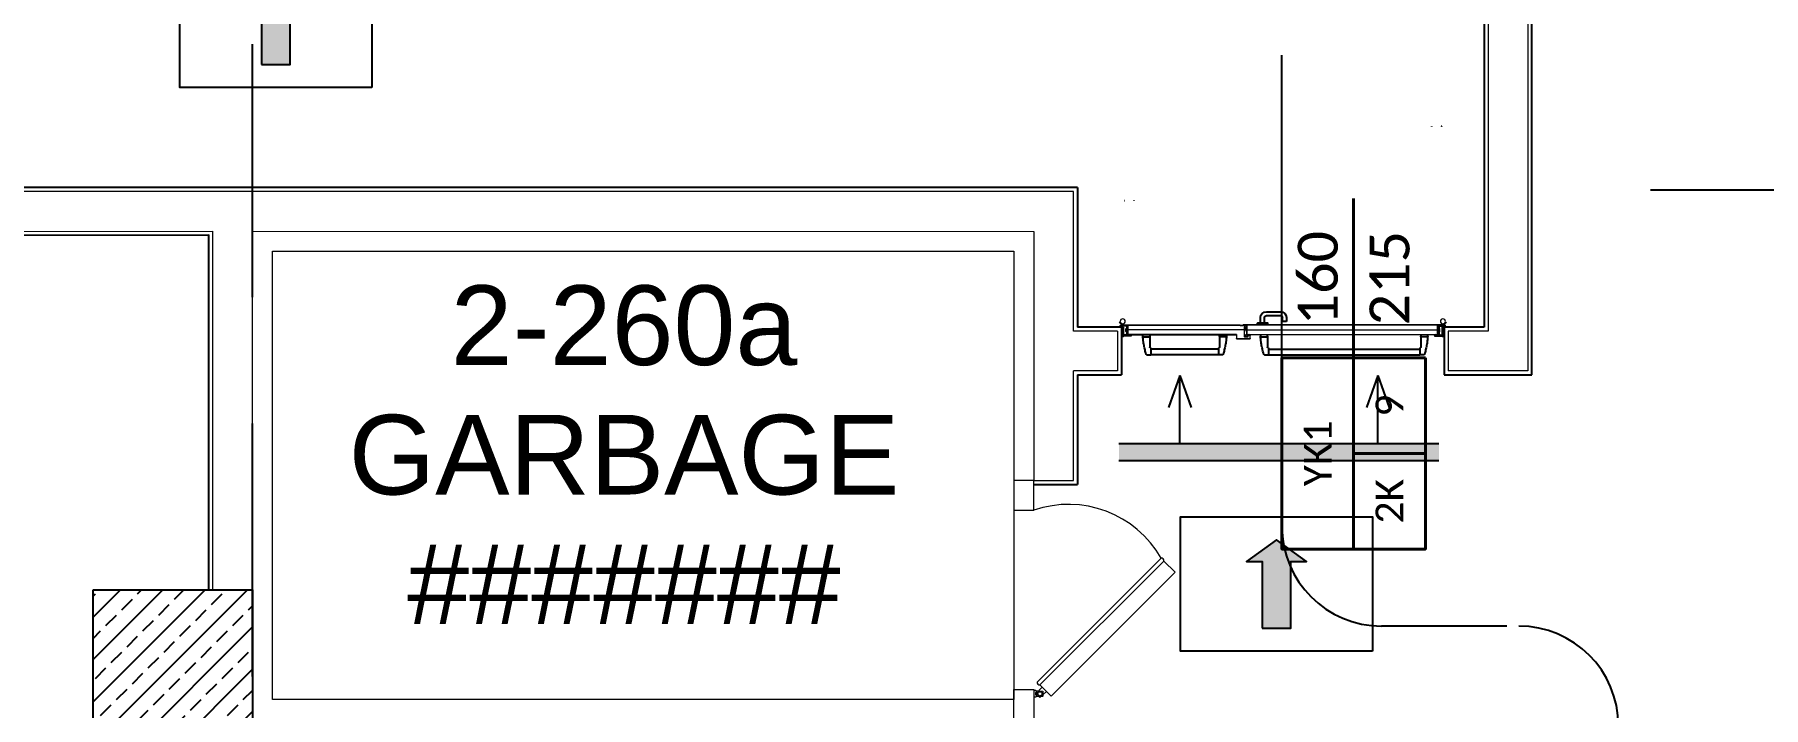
# Model space of a CAD drawing. Header units: centimetres. Extents: x -678439 to 55805, y -426864 to 17948.
# Drawn here: x 47640 to 48508, y 15565 to 15903 of the extents above; entities that cross this region are included whole.
import ezdxf
from ezdxf.enums import TextEntityAlignment as Align

# ---------------------------------------------------------------- set-up
doc = ezdxf.new("R2010")
doc.units = ezdxf.units.CM
doc.header["$LTSCALE"] = 0.01
doc.header["$MEASUREMENT"] = 0
doc.linetypes.add('DOT', pattern=[6.35, 0, -6.35])
doc.linetypes.add('HIDDEN', pattern=[9.525, 6.35, -3.175])
doc.layers.get('0').update_dxf_attribs({"lineweight": 0})
for name, color, linetype in [('6', 242, 'Continuous'), ('AG-DOOR', 2, 'Continuous'), ('AG-DOOR-OPENING', 9, 'HIDDEN'), ('AG-HATCH', 9, 'Continuous'), ('AG-PLASTER', 73, 'Continuous'), ('AR-REV06', 252, 'Continuous'), ('V-0_Hatch_Concrete', 252, 'Continuous'), ('V-0_Text_Tr', 7, 'Continuous'), ('V-2_Column', 160, 'Continuous')]:
    doc.layers.add(name, color=color, linetype=linetype)
for name, color, linetype, lineweight in [('AG-DOOR-NOTATION-FIRE', 1, 'Continuous', 40), ('AG-Door_Aluminum', 60, 'Continuous', 13), ('AG-Insulation_Heat_Rockwool', 95, 'BATTING', 13), ('AG-Wall', 4, 'Continuous', 20), ('AG-Wall-Cold Room Panel', 1, 'Continuous', 18), ('AI-040', 2, 'Continuous', 20), ('AI-040 @ 250', 2, 'Continuous', 20), ('sıva', 160, 'Continuous', 9)]:
    doc.layers.add(name, color=color, linetype=linetype, lineweight=lineweight)
doc.styles.add('Arial', font='arial.ttf')
doc.styles.add('CALIBRI LIGHT', font='calibril.ttf')
doc.linetypes.add('BATTING', pattern='A,0.0001,-0.1,[134,ltypeshp.shx,S=0.1,R=0,X=-0.1,Y=0],-0.2,[134,ltypeshp.shx,S=0.1,R=180,X=0.1,Y=0],-0.1', length=0.4001)

# ---------------------------------------------------------------- blocks, each defined once
blk = doc.blocks.new('150714_ARSA$0$KOLON 80X120')
at = {"layer": 'V-0_Hatch_Concrete'}
h = blk.add_hatch(dxfattribs=at)
h.set_pattern_fill('ANSI33', color=256, scale=60)
h.set_pattern_definition([(45, (-19036.79, -4512.143), (-10.606602, 10.606602), []), (45, (-19026.183, -4512.143), (-10.606602, 10.606602), [7.5, -3.75])])
h.paths.add_polyline_path([(0, 100), (80, 100), (80, 0), (0, 0)])
at = {"layer": 'V-2_Column'}
blk.add_lwpolyline([(0, 100), (80, 100), (80, 0), (0, 0), (0, 100)], dxfattribs=at)
blk = doc.blocks.new('conta')
at = {"layer": 'sıva', "ltscale": 10}
for p, q in [((-2649.88, 5344.46), (-2649.78, 5344.3)), ((-2649.87, 5345.53), (-2649.81, 5345.61)), ((-2649.78, 5344.3), (-2649.74, 5344.3)), ((-2649.72, 5345.4), (-2649.28, 5345.4)), ((-2649.25, 5345.41), (-2649.09, 5345.51)), ((-2648.83, 5344.87), (-2648.56, 5345.24)), ((-2648.77, 5345.12), (-2648.63, 5345.3)), ((-2648.56, 5345.31), (-2648.56, 5345.31)), ((-2648.97, 5344.05), (-2648.78, 5343.8)), ((-2648.87, 5344.09), (-2648.7, 5343.86)), ((-2648.71, 5343.79), (-2648.71, 5343.79))]:
    blk.add_line(p, q, dxfattribs=at)
for centre, radius, start, end in [((-2653.03, 5345), 3.19, 350.46739, 8.93723), ((-2649.87, 5344.47), 0.02, 170.46739, 213.74513), ((-2649.83, 5345.5), 0.05, 140.63452, 188.93723), ((-2649.74, 5345.58), 0.0696, 22.24275, 159.25804), ((-2650.94, 5345.01), 1.24, 340.33821, 16.77718), ((-2649.74, 5344.58), 0.03, 160.33821, 273.26661), ((-2649.72, 5345.37), 0.03, 90, 196.77718), ((-2649.56, 5341.55), 3.01, 80.43616, 93.26661), ((-2649.28, 5345.45), 0.05, 270, 303.00619), ((-2649.22, 5344.14), 0.231, 353.95711, 81.90038), ((-2649.08, 5345.49), 0.03, 4.79721, 123.00619), ((-2649.06, 5344.54), 0.03, 260.43616, 338.70659), ((-2650.22, 5344.99), 1.27, 338.70659, 23.04177), ((-2649.01, 5345.57), 0.05, 18.79511, 42.1429), ((-2651.17, 5344.83), 2.33, 7.58966, 18.79511), ((-2658.2, 5345.19), 9.36, 353.68569, 357.8537), ((-2648.79, 5344.15), 0.1, 173.68569, 217.26527), ((-2648.81, 5345.15), 0.05, 187.58966, 322.73473), ((-2648.79, 5344.84), 0.05, 142.73473, 180.2669), ((-2648.59, 5345.27), 0.05, 52.73473, 142.73473), ((-2648.59, 5345.27), 0.05, 322.73473, 52.73473), ((-2648.89, 5344.11), 0.1, 173.95711, 217.26527), ((-2648.74, 5343.83), 0.05, 217.26527, 307.26527), ((-2648.74, 5343.83), 0.05, 307.26527, 37.26527)]:
    blk.add_arc(centre, radius, start, end, dxfattribs=at)
for points, knots in [([(-2649.74, 5344.31), (-2649.74, 5344.34), (-2649.7, 5344.52), (-2649.59, 5344.33), (-2649.34, 5344.36), (-2649.23, 5344.37), (-2649.18, 5344.37)], [0, 0, 0, 0, 0.1008757, 0.3841126, 0.5436166, 0.6906785, 0.6906785, 0.6906785, 0.6906785]), ([(-2648.98, 5345.6), (-2649, 5345.63), (-2649.09, 5345.71), (-2649.23, 5345.44), (-2649.32, 5345.74), (-2649.39, 5345.46), (-2649.51, 5345.75), (-2649.59, 5345.5), (-2649.65, 5345.57), (-2649.68, 5345.61)], [0.0086373, 0.0086373, 0.0086373, 0.0086373, 0.1097304, 0.3133405, 0.4430081, 0.5658764, 0.7165186, 0.8527974, 0.9648495, 0.9648495, 0.9648495, 0.9648495])]:
    blk.add_open_spline(points, degree=3, knots=knots, dxfattribs=at)
blk = doc.blocks.new('YANGIN KAC KAPI')
at = {"layer": 'AG-HATCH', "lineweight": 5, "ltscale": 2}
h = blk.add_hatch(color=256, dxfattribs=at)
h.dxf.hatch_style = 1
h.paths.add_polyline_path([(-1.5935, -0.0225), (-1.5955, -0.0225), (-1.5955, -0.0085), (-1.5935, -0.0085)])
h = blk.add_hatch(color=256, dxfattribs=at)
h.dxf.hatch_style = 1
h.paths.add_polyline_path([(-0.0265, -0.0225), (-0.0245, -0.0225), (-0.0245, -0.0085), (-0.0265, -0.0085)])
at = {"layer": 'AG-DOOR', "color": 4, "lineweight": -2, "ltscale": 10}
for p, q in [((-0.828, 0.0472), (-0.828, 0.0272)), ((-0.828, 0.0272), (-0.808, 0.0272)), ((-0.808, 0.0272), (-0.808, 0.0472)), ((-0.728, 0.0772), (-0.798, 0.0772)), ((-0.728, 0.0572), (-0.798, 0.0572)), ((-0.733, 0.0187), (-0.733, 0.0112)), ((-0.6855, 0.0212), (-0.7305, 0.0212)), ((-0.718, 0.0212), (-0.718, 0.0472)), ((-0.698, 0.0212), (-0.698, 0.0472)), ((-0.683, 0.0112), (-0.683, 0.0187))]:
    blk.add_line(p, q, dxfattribs=at)
at = {"layer": 'AG-DOOR', "color": 9, "linetype": 'HIDDEN', "ltscale": 100}
for p, q in [((-1.5372, -0.0463), (-1.5372, -0.0388)), ((-1.5372, -0.0463), (-1.5372, -0.0388)), ((-1.5372, -0.0463), (-1.5372, -0.0388)), ((-1.5347, -0.0488), (-1.5047, -0.0488)), ((-1.5022, -0.0388), (-1.5022, -0.0463)), ((-1.5022, -0.0463), (-1.5022, -0.1013)), ((-0.733, -0.0463), (-0.733, -0.0388)), ((-0.733, -0.0463), (-0.733, -0.0388)), ((-0.733, -0.0463), (-0.733, -0.0388)), ((-0.733, -0.0463), (-0.733, -0.1013)), ((-0.7005, -0.0488), (-0.7305, -0.0488)), ((-0.698, -0.0388), (-0.698, -0.0463)), ((-0.527, -0.0388), (-0.527, -0.0463)), ((-0.5245, -0.0488), (-0.4945, -0.0488)), ((-0.492, -0.0463), (-0.492, -0.0388)), ((-0.492, -0.0463), (-0.492, -0.0388)), ((-0.492, -0.0463), (-0.492, -0.0388)), ((-0.492, -0.0463), (-0.492, -0.1013)), ((-0.1428, -0.0388), (-0.1428, -0.0463)), ((-0.1428, -0.0463), (-0.1428, -0.1013)), ((-0.1103, -0.0488), (-0.1403, -0.0488)), ((-0.1078, -0.0463), (-0.1078, -0.0388)), ((-0.1078, -0.0463), (-0.1078, -0.0388)), ((-0.1078, -0.0463), (-0.1078, -0.0388)), ((-1.5179, -0.1388), (-1.4972, -0.1388)), ((-1.4972, -0.1038), (-1.4997, -0.1038)), ((-1.4972, -0.1038), (-1.4972, -0.1388)), ((-0.738, -0.1113), (-1.4972, -0.1113)), ((-0.738, -0.1388), (-1.4972, -0.1388)), ((-0.738, -0.1038), (-0.738, -0.1388)), ((-0.738, -0.1038), (-0.7355, -0.1038)), ((-0.7173, -0.1388), (-0.738, -0.1388)), ((-0.5077, -0.1388), (-0.487, -0.1388)), ((-0.487, -0.1038), (-0.4895, -0.1038)), ((-0.487, -0.1038), (-0.487, -0.1388)), ((-0.487, -0.1113), (-0.1478, -0.1113)), ((-0.487, -0.1388), (-0.1478, -0.1388)), ((-0.1478, -0.1038), (-0.1478, -0.1388)), ((-0.1478, -0.1038), (-0.1453, -0.1038)), ((-0.1271, -0.1388), (-0.1478, -0.1388))]:
    blk.add_line(p, q, dxfattribs=at)
at = {"layer": 'AG-DOOR', "color": 9, "ltscale": 10}
for p, q in [((-0.627, -0.001), (-0.63, -0.001)), ((-0.63, -0.0203), (-0.627, -0.0203)), ((-0.627, -0.016), (-0.627, -0.001)), ((-0.627, -0.0035), (-0.617, -0.0035)), ((-0.627, -0.0055), (-0.617, -0.0055)), ((-0.617, -0.0095), (-0.627, -0.016)), ((-0.627, -0.0203), (-0.627, -0.016))]:
    blk.add_line(p, q, dxfattribs=at)
at = {"layer": 'AG-DOOR', "color": 4, "lineweight": -2, "ltscale": 10}
for centre, radius, start, end in [((-0.798, 0.0472), 0.03, 90, 180), ((-0.798, 0.0472), 0.01, 90, 180), ((-0.7305, 0.0187), 0.0025, 90, 180), ((-0.728, 0.0472), 0.03, 0, 90), ((-0.728, 0.0472), 0.01, 0, 90), ((-0.6855, 0.0187), 0.0025, 0, 90)]:
    blk.add_arc(centre, radius, start, end, dxfattribs=at)
at = {"layer": 'AG-DOOR', "color": 9, "linetype": 'HIDDEN', "ltscale": 100}
for centre, radius, start, end in [((-1.1616, -0.0232), 0.3763, 183.52771, 197.61984), ((-1.5347, -0.0463), 0.0025, 180, 270), ((-1.5047, -0.0463), 0.0025, 270, 0), ((-0.7305, -0.0463), 0.0025, 180, 270), ((-0.7305, -0.0463), 0.0025, 180, 270), ((-0.7305, -0.0463), 0.0025, 180, 270), ((-1.0736, -0.0232), 0.3763, 342.38016, 356.47229), ((-0.7005, -0.0463), 0.0025, 270, 0), ((-0.1514, -0.0232), 0.3763, 183.52771, 197.61984), ((-0.5245, -0.0463), 0.0025, 180, 270), ((-0.4945, -0.0463), 0.0025, 270, 0), ((-0.4945, -0.0463), 0.0025, 270, 0), ((-0.4945, -0.0463), 0.0025, 270, 0), ((-0.1403, -0.0463), 0.0025, 180, 270), ((-0.4834, -0.0232), 0.3763, 342.38016, 356.47229), ((-0.1103, -0.0463), 0.0025, 270, 0), ((-1.5179, -0.1363), 0.0025, 197.61984, 270), ((-1.4997, -0.1013), 0.0025, 180, 270), ((-0.7355, -0.1013), 0.0025, 270, 0), ((-0.7173, -0.1363), 0.0025, 270, 342.38016), ((-0.5077, -0.1363), 0.0025, 197.61984, 270), ((-0.4895, -0.1013), 0.0025, 180, 270), ((-0.1453, -0.1013), 0.0025, 270, 0), ((-0.1271, -0.1363), 0.0025, 270, 342.38016)]:
    blk.add_arc(centre, radius, start, end, dxfattribs=at)
at = {"layer": 'AG-DOOR-OPENING', "color": 9, "linetype": 'DOT', "ltscale": 80}
for points in [[(-1.607, 0.0112), (-1.607, 1.0072, -0.414214), (-1.606, 1.0082), (-1.558, 1.0082, -0.414214), (-1.557, 1.0072), (-1.557, 0.0112)], [(-0.013, 0.0112), (-0.013, 0.6352, 0.414214), (-0.014, 0.6362), (-0.062, 0.6362, 0.414214), (-0.063, 0.6352), (-0.063, 0.0112)]]:
    blk.add_lwpolyline(points, format="xyb", dxfattribs=at)
for centre, radius, start, end in [((-1.6077, 0.0095), 0.9977, 0.0403, 89.95951), ((-0.015, 0.0395), 0.5957, 89.80913, 182.81068)]:
    blk.add_arc(centre, radius, start, end, dxfattribs=at)
at = {"layer": 'AG-Door_Aluminum', "color": 9, "ltscale": 10}
for p, q in [((-1.6255, 0.0251), (-1.629, 0.024)), ((-1.6213, 0.0143), (-1.6205, 0.0108)), ((-1.6205, 0.0108), (-1.6176, 0.0114)), ((-1.6176, 0.0114), (-1.6186, 0.0162)), ((-1.6176, 0.01), (-1.6176, 0.0167)), ((-1.6146, 0.01), (-1.6146, 0.0161)), ((-1.6047, 0.0195), (-1.6095, 0.0149)), ((-1.592, 0.008), (-1.6068, 0.008)), ((-1.592, 0.005), (-1.5931, 0.005)), ((-1.59, -0.0085), (-1.59, 0.003)), ((-0.03, -0.0085), (-0.03, 0.003)), ((-0.028, 0.008), (-0.0132, 0.008)), ((-0.028, 0.005), (-0.0269, 0.005)), ((-0.0153, 0.0195), (-0.0105, 0.0149)), ((-0.0054, 0.01), (-0.0054, 0.0161)), ((-0.0024, 0.01), (-0.0024, 0.0167)), ((-0.0024, 0.0114), (-0.0014, 0.0162)), ((0.0005, 0.0108), (-0.0024, 0.0114)), ((0.0013, 0.0143), (0.0005, 0.0108)), ((0.0055, 0.0251), (0.009, 0.024)), ((-1.59, -0.0174), (-1.59, -0.0085)), ((-1.587, -0.0174), (-1.59, -0.0174)), ((-0.033, -0.0174), (-0.03, -0.0174)), ((-0.03, -0.0174), (-0.03, -0.0085))]:
    blk.add_line(p, q, dxfattribs=at)
at = {"layer": 'AG-Door_Aluminum', "ltscale": 0.3}
for p, q in [((-1.607, 0.0092), (-1.607, 0.0102)), ((-1.606, 0.0112), (-0.6109, 0.0112)), ((-1.606, 0.0102), (-0.611, 0.0102)), ((-1.606, 0.0102), (-1.606, 0.0092)), ((-1.606, 0.0092), (-1.587, 0.0092)), ((-1.606, 0.0082), (-1.589, 0.0082)), ((-1.605, 0.0092), (-1.605, 0.0102)), ((-1.589, 0.0092), (-1.589, 0.0082)), ((-1.587, -0.0085), (-1.587, 0.0092)), ((-1.586, -0.0085), (-1.586, 0.0092)), ((-0.631, -0.0085), (-0.631, 0.0092)), ((-0.63, -0.0085), (-0.63, 0.0092)), ((-0.611, 0.0092), (-0.63, 0.0092)), ((-0.628, 0.0092), (-0.628, 0.0082)), ((-0.611, 0.0082), (-0.628, 0.0082)), ((-0.6186, 0.006), (-0.6186, -0.0005)), ((-0.6176, 0.007), (-0.5982, 0.007)), ((-0.6171, 0.006), (-0.5977, 0.006)), ((-0.612, 0.0092), (-0.612, 0.0102)), ((-0.611, 0.0102), (-0.611, 0.0092)), ((-0.61, 0.0092), (-0.61, 0.0102)), ((-0.5982, 0.007), (-0.5945, 0.0112)), ((-0.5977, 0.006), (-0.5941, 0.0102)), ((-0.014, 0.0112), (-0.5945, 0.0112)), ((-0.014, 0.0102), (-0.5941, 0.0102)), ((-0.034, -0.0085), (-0.034, 0.0092)), ((-0.033, -0.0085), (-0.033, 0.0092)), ((-0.014, 0.0092), (-0.033, 0.0092)), ((-0.031, 0.0092), (-0.031, 0.0082)), ((-0.014, 0.0082), (-0.031, 0.0082)), ((-0.015, 0.0092), (-0.015, 0.0102)), ((-0.014, 0.0102), (-0.014, 0.0092)), ((-0.013, 0.0092), (-0.013, 0.0102)), ((-1.587, -0.0378), (-1.587, -0.0085)), ((-1.586, -0.0378), (-1.586, -0.0085)), ((-0.631, -0.0378), (-1.586, -0.0378)), ((-1.586, -0.0388), (-0.631, -0.0388)), ((-0.6468, -0.0576), (-0.6468, -0.0421)), ((-0.6458, -0.0411), (-0.6335, -0.0411)), ((-0.6458, -0.0571), (-0.6458, -0.0426)), ((-0.5783, -0.0586), (-0.6458, -0.0586)), ((-0.6453, -0.0421), (-0.6341, -0.0421)), ((-0.5788, -0.0576), (-0.6453, -0.0576)), ((-0.6336, -0.0427), (-0.6348, -0.0489)), ((-0.6338, -0.0501), (-0.6186, -0.0501)), ((-0.631, -0.0378), (-0.631, -0.0085)), ((-0.63, -0.0378), (-0.63, -0.0085)), ((-0.6176, -0.0491), (-0.6176, -0.0416)), ((-0.5783, -0.0388), (-0.5783, -0.0571)), ((-0.5773, -0.0378), (-0.034, -0.0378)), ((-0.5773, -0.0393), (-0.5773, -0.0576)), ((-0.034, -0.0388), (-0.5768, -0.0388)), ((-0.034, -0.0378), (-0.034, -0.0085)), ((-0.033, -0.0378), (-0.033, -0.0085))]:
    blk.add_line(p, q, dxfattribs=at)
at = {"layer": 'AG-Door_Aluminum', "color": 4, "ltscale": 0.3}
for p, q in [((-1.5948, 0.0044), (-1.5948, -0.0057)), ((-0.0252, 0.0044), (-0.0252, -0.0057)), ((-1.5953, -0.0384), (-1.6067, -0.0384)), ((-1.5973, -0.0085), (-1.5973, -0.0082)), ((-1.5973, -0.0228), (-1.5973, -0.0085)), ((-1.5948, -0.0253), (-1.5948, -0.0379)), ((-0.0252, -0.0253), (-0.0252, -0.0379)), ((-0.0247, -0.0384), (-0.0133, -0.0384)), ((-0.0227, -0.0085), (-0.0227, -0.0082)), ((-0.0227, -0.0228), (-0.0227, -0.0085))]:
    blk.add_line(p, q, dxfattribs=at)
for points in [[(-1.6242, 0.0074), (-1.6242, 0), (-1.626, 0), (-1.626, 0.0074, -0.414214), (-1.6234, 0.01), (-1.6124, 0.01, -0.414214), (-1.61, 0.0076, 0.414214), (-1.6094, 0.007), (-1.5956, 0.007)], [(-1.5956, 0.0052), (-1.6094, 0.0052, -0.414214), (-1.6118, 0.0076, 0.414214), (-1.6124, 0.0082), (-1.6234, 0.0082, 0.414214), (-1.6242, 0.0074)], [(-1.593, 0.0044), (-1.593, -0.006, -0.414214), (-1.595, -0.008, 0.414214), (-1.5955, -0.0085), (-1.5955, -0.0225, 0.414214), (-1.595, -0.023, -0.414214), (-1.593, -0.025), (-1.593, -0.0379, -0.414214), (-1.5953, -0.0402), (-1.6067, -0.0402, 1), (-1.6067, -0.0432), (-1.5718, -0.0432)], [(-0.027, 0.0044), (-0.027, -0.006, 0.414214), (-0.025, -0.008, -0.414214), (-0.0245, -0.0085), (-0.0245, -0.0225, -0.414214), (-0.025, -0.023, 0.414214), (-0.027, -0.025), (-0.027, -0.0379, 0.414214), (-0.0247, -0.0402), (-0.0133, -0.0402, -1), (-0.0133, -0.0432), (-0.0482, -0.0432)], [(0.0042, 0.0074), (0.0042, 0), (0.006, 0), (0.006, 0.0074, 0.414214), (0.0034, 0.01), (-0.0076, 0.01, 0.414214), (-0.01, 0.0076, -0.414214), (-0.0106, 0.007), (-0.0244, 0.007)], [(-0.0244, 0.0052), (-0.0106, 0.0052, 0.414214), (-0.0082, 0.0076, -0.414214), (-0.0076, 0.0082), (0.0034, 0.0082, -0.414214), (0.0042, 0.0074)], [(-1.581, -0.0432), (-1.581, -0.0414), (-1.5718, -0.0414, -1), (-1.5718, -0.045), (-1.6067, -0.045)], [(-0.039, -0.0432), (-0.039, -0.0414), (-0.0482, -0.0414, 1), (-0.0482, -0.045), (-0.0133, -0.045)]]:
    blk.add_lwpolyline(points, format="xyb", dxfattribs=at)
at = {"layer": 'AG-Door_Aluminum', "ltscale": 0.3}
for points in [[(-0.6176, 0.0055), (-0.6176, 0, 0.414214), (-0.6171, -0.0005), (-0.6168, -0.0005, -0.414214), (-0.6158, -0.0015), (-0.6158, -0.0401, -0.414214), (-0.6168, -0.0411), (-0.6171, -0.0411)], [(-0.6176, -0.0015), (-0.6173, -0.0015, -0.414214), (-0.6168, -0.002), (-0.6168, -0.0396, -0.414214), (-0.6173, -0.0401), (-0.6176, -0.0401, 0.414214), (-0.6186, -0.0411), (-0.6186, -0.0486, -0.414214), (-0.6191, -0.0491), (-0.6332, -0.0491, -0.469603), (-0.6337, -0.0485), (-0.6325, -0.0422)]]:
    blk.add_lwpolyline(points, format="xyb", dxfattribs=at)
at = {"layer": 'AG-Door_Aluminum', "color": 9, "ltscale": 10}
for centre in [(-1.6134, 0.0286), (-0.0066, 0.0286)]:
    blk.add_circle(centre, 0.0126, dxfattribs=at)
for centre, radius, start, end in [((-1.6134, 0.0286), 0.0163, 196.34581, 241.20119), ((-1.6215, 0.0156), 0.00297, 12.12919, 36.6827), ((-1.6068, 0.012), 0.007, 144.8285, 196.60081), ((-1.6068, 0.012), 0.004, 133.50103, 269.7288), ((-1.592, 0.003), 0.005, 0, 89.99772), ((-1.592, 0.003), 0.002, 0, 90), ((-0.028, 0.003), 0.005, 90.00228, 180), ((-0.028, 0.003), 0.002, 90, 180), ((-0.0132, 0.012), 0.004, 270.2712, 46.49897), ((-0.0132, 0.012), 0.007, 343.39919, 35.1715), ((0.0015, 0.0156), 0.00297, 143.3173, 167.87081), ((-0.0066, 0.0286), 0.0163, 298.79881, 343.65419)]:
    blk.add_arc(centre, radius, start, end, dxfattribs=at)
at = {"layer": 'AG-Door_Aluminum', "ltscale": 0.3}
for centre, radius, start, end in [((-1.606, 0.0102), 0.001, 90, 180), ((-1.606, 0.0092), 0.001, 180, 270), ((-1.587, 0.0092), 0.001, 0, 90), ((-0.63, 0.0092), 0.001, 90, 180), ((-0.6176, 0.006), 0.001, 90, 180), ((-0.6171, 0.0055), 0.0005, 90, 180), ((-0.611, 0.0102), 0.001, 0, 90), ((-0.611, 0.0092), 0.001, 270, 0), ((-0.033, 0.0092), 0.001, 90, 180), ((-0.014, 0.0102), 0.001, 0, 90), ((-0.014, 0.0092), 0.001, 270, 0), ((-1.586, -0.0378), 0.001, 180, 270), ((-0.6458, -0.0421), 0.001, 90, 180), ((-0.6458, -0.0576), 0.001, 180, 270), ((-0.6453, -0.0426), 0.0005, 90, 180), ((-0.6453, -0.0571), 0.0005, 180, 270), ((-0.6338, -0.0491), 0.001, 168.93196, 270), ((-0.6341, -0.0426), 0.0005, 348.93196, 90), ((-0.6335, -0.0421), 0.001, 349.38034, 90), ((-0.631, -0.0378), 0.001, 270, 0), ((-0.6176, -0.0005), 0.001, 180, 270), ((-0.6186, -0.0491), 0.001, 270, 0), ((-0.6171, -0.0416), 0.0005, 90, 180), ((-0.5788, -0.0571), 0.0005, 270, 0), ((-0.5773, -0.0388), 0.001, 90.00032, 180), ((-0.5783, -0.0576), 0.001, 270, 0), ((-0.5768, -0.0393), 0.0005, 90, 180), ((-0.034, -0.0378), 0.001, 270, 0)]:
    blk.add_arc(centre, radius, start, end, dxfattribs=at)
at = {"layer": 'AG-Door_Aluminum', "color": 4, "ltscale": 0.3}
for centre, radius, start, end in [((-1.5956, 0.0044), 0.0026, 0, 90), ((-1.5956, 0.0044), 0.0008, 0, 90), ((-0.0244, 0.0044), 0.0026, 90, 180), ((-0.0244, 0.0044), 0.0008, 90, 180), ((-1.6067, -0.0417), 0.0033, 90, 270), ((-1.5953, -0.0082), 0.002, 90, 180), ((-1.5953, -0.0228), 0.002, 180, 270), ((-1.5953, -0.0057), 0.0005, 270, 0), ((-1.5953, -0.0253), 0.0005, 0, 90), ((-1.5953, -0.0379), 0.0005, 270, 0), ((-0.0247, -0.0057), 0.0005, 180, 270), ((-0.0247, -0.0253), 0.0005, 90, 180), ((-0.0247, -0.0379), 0.0005, 180, 270), ((-0.0247, -0.0082), 0.002, 0, 90), ((-0.0247, -0.0228), 0.002, 270, 0), ((-0.0133, -0.0417), 0.0033, 270, 90)]:
    blk.add_arc(centre, radius, start, end, dxfattribs=at)
at = {"layer": 'AG-HATCH', "color": 9, "linetype": 'Continuous'}
for p, q in [((-1.606, -0.0432), (-1.5878, -0.0432)), ((-1.6015, -0.0427), (-1.6015, -0.0422)), ((-1.6014, -0.0419), (-1.6004, -0.0403)), ((-1.6003, -0.0413), (-1.5998, -0.0407)), ((-1.6001, -0.0416), (-1.5984, -0.0416)), ((-1.5976, -0.0412), (-1.5971, -0.0403)), ((-1.5969, -0.0413), (-1.5966, -0.0407)), ((-1.5967, -0.0416), (-1.5951, -0.0416)), ((-1.593, -0.0395), (-1.593, -0.0353)), ((-1.592, -0.0352), (-1.5905, -0.0403)), ((-0.019, -0.0432), (-0.0322, -0.0432)), ((-0.028, -0.0352), (-0.0295, -0.0403)), ((-0.027, -0.0395), (-0.027, -0.0353)), ((-0.0233, -0.0416), (-0.0249, -0.0416)), ((-0.0231, -0.0413), (-0.0234, -0.0407)), ((-0.0224, -0.0412), (-0.0229, -0.0403)), ((-0.0199, -0.0416), (-0.0216, -0.0416)), ((-0.0197, -0.0413), (-0.0202, -0.0407)), ((-0.0186, -0.0419), (-0.0196, -0.0403)), ((-0.0185, -0.0427), (-0.0185, -0.0422))]:
    blk.add_line(p, q, dxfattribs=at)
at = {"layer": 'AG-HATCH', "ltscale": 2.5}
for points in [[(-1.62, 0), (-1.61, 0), (-1.61, -0.045), (-1.62, -0.045)], [(-0.01, 0), (0, 0), (0, -0.045), (-0.01, -0.045)]]:
    blk.add_lwpolyline(points, close=True, dxfattribs=at)
at = {"layer": 'AG-HATCH', "lineweight": 5, "ltscale": 2}
for points in [[(-1.5955, -0.0225), (-1.5935, -0.0225), (-1.5935, -0.0085), (-1.5955, -0.0085), (-1.5955, -0.0225)], [(-0.0245, -0.0225), (-0.0265, -0.0225), (-0.0265, -0.0085), (-0.0245, -0.0085), (-0.0245, -0.0225)]]:
    blk.add_lwpolyline(points, dxfattribs=at)
at = {"layer": 'AG-HATCH', "color": 9, "linetype": 'Continuous'}
for centre, radius, start, end in [((-1.601, -0.0422), 0.000526, 144.99231, 180), ((-1.601, -0.0427), 0.000526, 180, 270), ((-1.6001, -0.0405), 0.000316, 324.95864, 145.01524), ((-1.6001, -0.0414), 0.000211, 145.01233, 270), ((-1.5984, -0.0406), 0.00105, 270.01063, 324.99231), ((-1.5968, -0.0405), 0.000316, 331.16903, 157.44011), ((-1.5967, -0.0414), 0.000211, 151.21018, 270), ((-1.5951, -0.0395), 0.00211, 270, 0), ((-1.5925, -0.0353), 0.000526, 15.58841, 180), ((-1.5891, -0.0399), 0.00147, 195.58873, 270), ((-1.5886, -0.0169), 0.0245, 268.78063, 294.54598), ((-1.5925, -0.0108), 0.0327, 278.29216, 296.04744), ((-1.5783, -0.0397), 0.000526, 285.31477, 104.50815), ((-0.0417, -0.0397), 0.000526, 75.49185, 254.68523), ((-0.0275, -0.0108), 0.0327, 243.95256, 261.70784), ((-0.0314, -0.0169), 0.0245, 245.45402, 271.21937), ((-0.0309, -0.0399), 0.00147, 270, 344.41127), ((-0.0275, -0.0353), 0.000526, 0, 164.41159), ((-0.0249, -0.0395), 0.00211, 180, 270), ((-0.0232, -0.0405), 0.000316, 22.55989, 208.83097), ((-0.0233, -0.0414), 0.000211, 270, 28.78982), ((-0.0216, -0.0406), 0.00105, 215.00769, 269.98937), ((-0.0199, -0.0405), 0.000316, 34.98476, 215.04136), ((-0.0199, -0.0414), 0.000211, 270, 34.98767), ((-0.019, -0.0427), 0.000526, 270, 0), ((-0.019, -0.0422), 0.000526, 0, 35.00769)]:
    blk.add_arc(centre, radius, start, end, dxfattribs=at)
at = {"layer": 'AG-Insulation_Heat_Rockwool', "ltscale": 48}
for p, q in [((-0.631, -0.0138), (-1.586, -0.0138)), ((-0.6158, -0.0138), (-0.034, -0.0138))]:
    blk.add_line(p, q, dxfattribs=at)
at = {"layer": 'AG-DOOR', "xscale": -0.01, "yscale": 0.01, "zscale": 0.01, "rotation": 270}
blk.add_blockref('conta', (-54.0784, 26.4499), dxfattribs=at)
blk = doc.blocks.new('*U273')
blk.add_lwpolyline([(1000, -450), (2200, -450), (2200, 450), (1000, 450)], close=True)
for points in [[(2200, 0), (0, 0)], [(1600, -450), (1600, 0)]]:
    blk.add_lwpolyline(points)
at = {"style": 'CALIBRI LIGHT'}
for tag, height, p in [('GENİŞLİK', 250, (500, 225)), ('KAPIKODU', 175, (1600, 225)), ('YÜKSEKLİK', 250, (500, -225)), ('KATTAKI.SAYISI', 175, (1300, -225)), ('BULUNDUGU.KAT', 175, (1900, -225))]:
    blk.add_attdef(tag, text='', height=height, dxfattribs=at).set_placement(p, align=Align.MIDDLE_CENTER)
blk = doc.blocks.new('A$C022B2E79')
at = {"layer": 'AG-Wall-Cold Room Panel', "ltscale": 1000}
for points in [[(1.8, 69.76, -0.39805), (1.94, 69.76), (5.23, 66.82), (2.97, 64.56), (0.03, 67.85, -0.39805), (0.03, 67.98)], [(2.87, 69.63, 0.617768), (3.45, 69.88), (3.51, 70.98), (0.31, 70.98), (0.37, 69.88, 0.617768), (0.94, 69.63, -0.364026)], [(0.55, 66.58), (0.37, 69.88, 0.617768), (0.94, 69.63, -0.364026), (2.87, 69.63, 0.617768), (3.45, 69.88), (3.26, 66.58, -0.39805), (3.16, 66.48), (0.65, 66.48, -0.39805)], [(68.52, 5.66, 0.491935), (69.93, 7.07), (7.71, 69.3, 0.499706), (6.29, 67.88)]]:
    blk.add_lwpolyline(points, format="xyb", close=True, dxfattribs=at)
blk.add_lwpolyline([(62.86, 0), (68.52, 5.66), (6.29, 67.88), (0.63, 62.23), (62.86, 0)], dxfattribs=at)
blk.add_circle((1.91, 67.88), 1, dxfattribs=at)
blk.add_circle((1.91, 67.88), 1, dxfattribs=at)
blk.add_arc((43.52, 53.51), 53.42, 299.62588, 19.08979, dxfattribs=at)
blk = doc.blocks.new('KAPIYON')
at = {"layer": '6'}
blk.add_hatch(color=2, dxfattribs=at).paths.add_polyline_path([(1584376.13, 117133.58), (1584364.18, 117133.58), (1584364.18, 117115.13), (1584364.18, 117105.65), (1584357.61, 117105.65), (1584370.16, 117096.63), (1584382.7, 117105.65), (1584376.13, 117105.65), (1584376.13, 117115.13)])
at = {"layer": '6', "color": 4}
blk.add_lwpolyline([(1584330, 117143.19), (1584410.32, 117143.19), (1584410.32, 117087.02), (1584330, 117087.02), (1584330, 117143.19)], dxfattribs=at)
at = {"layer": '6', "color": 2}
blk.add_lwpolyline([(1584376.13, 117133.58), (1584364.18, 117133.58), (1584364.18, 117115.13), (1584364.18, 117105.65), (1584357.61, 117105.65), (1584370.16, 117096.63), (1584382.7, 117105.65), (1584376.13, 117105.65), (1584376.13, 117115.13)], close=True, dxfattribs=at)
blk = doc.blocks.new('A$C07630900')
at = {"layer": '6', "xscale": 0.5, "yscale": 0.5, "zscale": 0.5, "rotation": 270}
blk.add_blockref('KAPIYON', (-58543.51, 792191.76), dxfattribs=at)
blk = doc.blocks.new('A$C2DA34C5B')
at = {"layer": 'AR-REV06', "xscale": 24, "yscale": 24, "zscale": 24}
blk.add_blockref('A$C07630900', (315.3, -160.4), dxfattribs=at)
blk = doc.blocks.new('I')
at = {"layer": '6', "linetype": 'Continuous'}
blk.add_hatch(color=4, dxfattribs=at).paths.add_polyline_path([(208591, 128493), (208591, 128667), (205379, 128667), (205379, 128493)])
at = {"layer": '6', "color": 4}
for p, q in [((208591, 128667), (205379, 128667)), ((205379, 128493), (208591, 128493))]:
    blk.add_line(p, q, dxfattribs=at)
at = {"layer": '6'}
for p, q in [((205991, 128493), (205991, 127812)), ((207979, 128493), (207979, 127812)), ((205991, 127812), (205877, 128131)), ((205991, 127812), (206104, 128131)), ((207979, 127812), (207866, 128131)), ((207979, 127812), (208093, 128131))]:
    blk.add_line(p, q, dxfattribs=at)
blk = doc.blocks.new('A$C797D3CE4')
at = {"layer": '6', "xscale": -0.4999999999999912, "yscale": 0.4999999999999912, "zscale": 0.4999999999999912, "rotation": 180}
blk.add_blockref('I', (-103492.2, 64333.6), dxfattribs=at)
at = {"layer": '6', "ltscale": 250, "rotation": 270}
blk.add_blockref('A$C2DA34C5B', (-11.9, 33.2), dxfattribs=at)
blk = doc.blocks.new('A$C6B6314DF')
at = {"layer": '6'}
for p, q in [((-30.4344, -24.4813), (-30.4344, -22.1143)), ((-29.3065, -24.9813), (-29.9344, -24.9813))]:
    blk.add_line(p, q, dxfattribs=at)
for centre, start, end in [((-29.9344, -24.4813), 180, 270), ((-29.2458, -25.4813), 0, 90)]:
    blk.add_arc(centre, 0.5, start, end, dxfattribs=at)
at = {"layer": '6', "xscale": 0.0009999999999854, "yscale": 0.0009999999999854, "zscale": 0.0009999999999854}
for p in [(-35.4712, -21.3217), (-30.4502, -24.1516)]:
    blk.add_blockref('A$C797D3CE4', p, dxfattribs=at)
blk = doc.blocks.new('*U93')
at = {"style": 'Arial'}
for tag, p in [('NO', (1.676, 0.8)), ('MAHAL', (1.676, -1.8)), ('ALAN', (1.676, -4.4))]:
    blk.add_attdef(tag, text='', height=1.6, dxfattribs=at).set_placement(p, align=Align.MIDDLE_CENTER)

msp = doc.modelspace()

# ---------------------------------------------------------------- linework, layer by layer
at = {"layer": 'AG-PLASTER'}
for p, q in [((48367.68, 16255.87), (48367.68, 15755.87)), ((48391.68, 15731.87), (48391.68, 16231.87)), ((48163.68, 15825.87), (47441.68, 15825.87)), ((48163.68, 15825.87), (48163.68, 15755.87)), ((48185.68, 15755.87), (48163.68, 15755.87)), ((48185.68, 15755.87), (48185.68, 15731.87)), ((48367.68, 15755.87), (48347.68, 15755.87)), ((48347.68, 15755.87), (48347.68, 15731.87)), ((48163.68, 15731.87), (48185.68, 15731.87)), ((48163.68, 15731.87), (48163.68, 15676.88)), ((48347.68, 15731.87), (48391.68, 15731.87)), ((48141.68, 15676.88), (48163.68, 15676.88))]:
    msp.add_line(p, q, dxfattribs=at)
msp.add_lwpolyline([(47727.68, 15623.97), (47727.68, 15801.97), (47247.68, 15801.87), (47247.68, 16183.87)], dxfattribs=at)
at = {"layer": 'AG-Wall'}
for p, q in [((48369.68, 16253.87), (48369.68, 15753.87)), ((48389.68, 16233.87), (48389.68, 15733.87)), ((48161.68, 15753.87), (48161.68, 15823.87)), ((47749.68, 15623.97), (47749.68, 15803.97)), ((47749.68, 15623.97), (47749.68, 15803.97)), ((48141.68, 15803.87), (48141.68, 15678.88)), ((48183.68, 15753.87), (48161.68, 15753.87)), ((48183.68, 15753.87), (48183.68, 15733.87)), ((48369.68, 15753.87), (48349.68, 15753.87)), ((48349.68, 15753.87), (48349.68, 15733.87)), ((48183.68, 15733.87), (48161.68, 15733.87)), ((48161.68, 15678.88), (48161.68, 15733.87)), ((48389.68, 15733.87), (48349.68, 15733.87)), ((48141.68, 15678.88), (48161.68, 15678.88))]:
    msp.add_line(p, q, dxfattribs=at)
for points in [[(47249.68, 16181.87), (47249.68, 15803.87), (47729.68, 15803.97)], [(48161.68, 15823.87), (47439.68, 15823.87)], [(47729.68, 15623.97), (47729.68, 15803.97)], [(47749.68, 15803.97), (48141.68, 15803.87)]]:
    msp.add_lwpolyline(points, dxfattribs=at)
at = {"layer": 'AG-Wall-Cold Room Panel', "ltscale": 1000}
for points in [[(48131.68, 15568.87), (47759.68, 15568.87), (47759.68, 15793.97), (48131.68, 15793.97)], [(48131.68, 15678.88), (48131.68, 15663.88), (48141.68, 15663.88), (48141.68, 15678.88)], [(48131.68, 15558.88), (48131.68, 15573.88), (48141.68, 15573.88), (48141.68, 15558.88)]]:
    msp.add_lwpolyline(points, close=True, dxfattribs=at)
at = {"layer": 'AI-040', "color": 2, "linetype": 'HIDDEN', "lineweight": -2, "ltscale": 2000, "transparency": 33554610}
msp.add_lwpolyline([(50281.68, 13103.87), (47749.68, 13103.87), (47749.68, 16223.87)], dxfattribs=at)
at = {"layer": 'V-0_Text_Tr'}
msp.add_line((48451.17, 15824.7), (50901.92, 15824.7), dxfattribs=at)

# ---------------------------------------------------------------- block references
at = {"layer": '6', "xscale": 100, "yscale": 100, "zscale": 100}
msp.add_blockref('A$C6B6314DF', (51309.68, 18103.87), dxfattribs=at)
at = {"layer": 'AG-DOOR', "xscale": -100, "yscale": 100, "zscale": 100}
msp.add_blockref('YANGIN KAC KAPI', (48185.68, 15755.87), dxfattribs=at)
at = {"layer": 'AG-DOOR-NOTATION-FIRE', "ltscale": 0.3}
ref = msp.add_blockref('*U273', (48302.22, 15820.42), dxfattribs=dict(at, xscale=-0.08000000000000002, yscale=0.08000000000000002, zscale=0.08000000000000002, rotation=90))
ref.add_attrib('BULUNDUGU.KAT', '2K', dxfattribs={"layer": '0', "height": 14, "rotation": 90, "style": 'CALIBRI LIGHT'}).set_placement((48320.22, 15668.42), align=Align.MIDDLE_CENTER)
ref.add_attrib('KATTAKI.SAYISI', '9', dxfattribs={"layer": '0', "height": 14, "rotation": 90, "style": 'CALIBRI LIGHT'}).set_placement((48320.22, 15716.42), align=Align.MIDDLE_CENTER)
ref.add_attrib('KAPIKODU', 'YK1', dxfattribs={"layer": '0', "height": 14, "rotation": 90, "style": 'CALIBRI LIGHT'}).set_placement((48284.22, 15692.42), align=Align.MIDDLE_CENTER)
ref.add_attrib('YÜKSEKLİK', '215', dxfattribs={"layer": '0', "height": 20, "rotation": 90, "style": 'CALIBRI LIGHT'}).set_placement((48320.22, 15780.42), align=Align.MIDDLE_CENTER)
ref.add_attrib('GENİŞLİK', '160', dxfattribs={"layer": '0', "height": 20, "rotation": 90, "style": 'CALIBRI LIGHT'}).set_placement((48284.22, 15780.42), align=Align.MIDDLE_CENTER)
at = {"layer": 'AG-Wall-Cold Room Panel', "ltscale": 1000, "rotation": 90}
msp.add_blockref('A$C022B2E79', (48212.67, 15569.87), dxfattribs=at)
at = {"layer": 'AI-040 @ 250', "color": 2, "linetype": 'Continuous', "lineweight": -2, "transparency": 33554610, "xscale": 25, "yscale": 25, "zscale": 25}
msp.add_blockref('*U93', (47894.16, 15736.79), dxfattribs=at).add_auto_attribs({'ALAN': '#######', 'MAHAL': 'GARBAGE', 'NO': '2-260a'})
at = {"layer": 'V-2_Column'}
msp.add_blockref('150714_ARSA$0$KOLON 80X120', (47669.68, 15523.87), dxfattribs=at)

doc.saveas('drawing.dxf')
